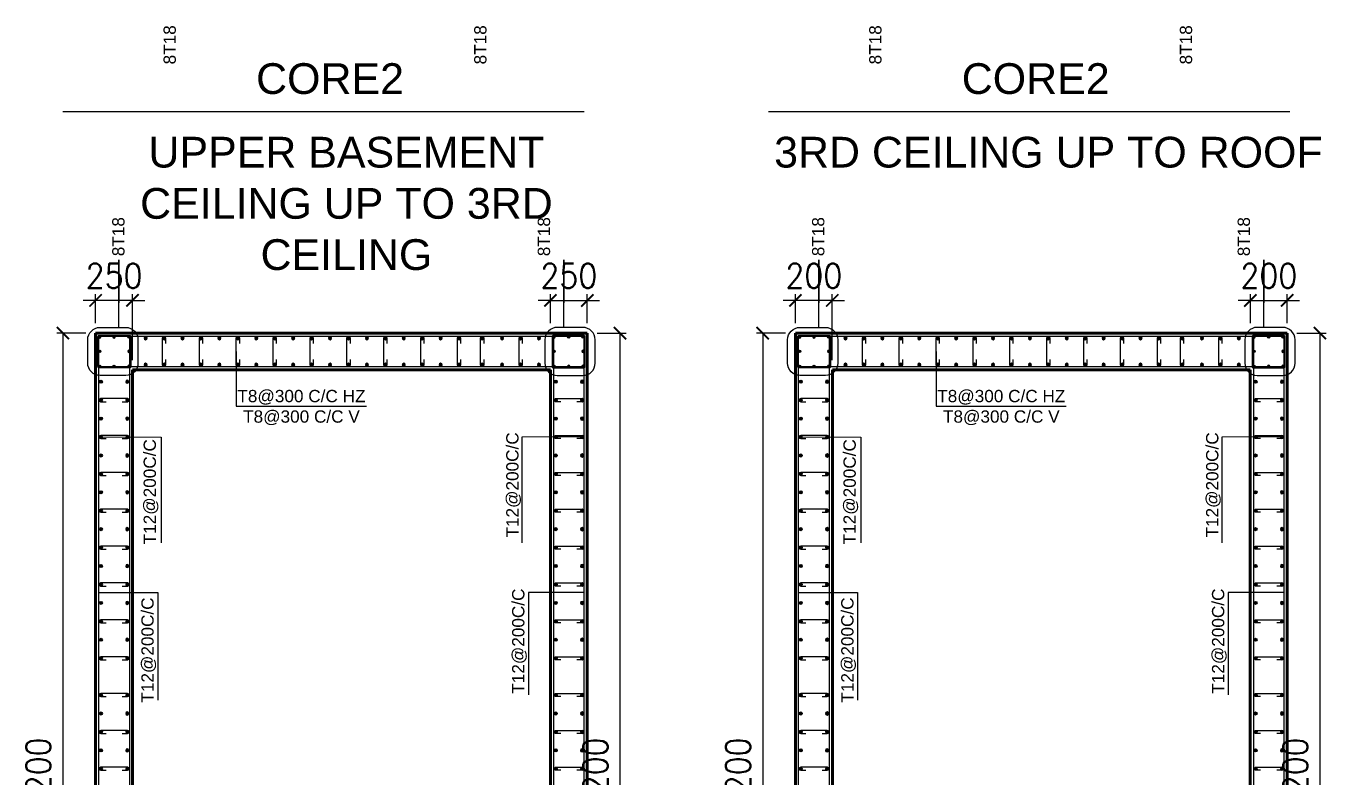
# Model space of a CAD drawing. Header units: millimetres. Extents: x -967280 to 3852, y 2833 to 1955156.
# Drawn here: x -398636 to -391268, y 457550 to 461811 of the extents above; entities that cross this region are included whole.
import ezdxf

# ---------------------------------------------------------------- set-up
doc = ezdxf.new("R2010")
doc.units = ezdxf.units.MM
doc.header["$LTSCALE"] = 1000
doc.header["$PDMODE"] = 35
doc.header["$PDSIZE"] = 25
for name, color, linetype in [('A-WALL-LOW', 4, 'Continuous'), ('BARS', 1, 'Continuous'), ('S -Beams', 2, 'Continuous'), ('ST-STEEL', 4, 'Continuous'), ('ST-TEXT', 3, 'Continuous')]:
    doc.layers.add(name, color=color, linetype=linetype)
doc.layers.add('ST-001-COL-SEC', color=6, linetype='Continuous', lineweight=60)
doc.styles.add('DIM 1', font='arial.ttf', dxfattribs={"width": 0.8})
doc.styles.add('STRECTURAL', font='arial.ttf')
doc.styles.add('TUNELNO', font='romans.shx', dxfattribs={"width": 0.9})
doc.styles.add('TXT DIM 25', font='arial.ttf')
doc.dimstyles.new('50', dxfattribs={"dimscale": 0.666667, "dimtxt": 0.5, "dimasz": 0.12, "dimexe": 0.1, "dimexo": 0.08, "dimgap": 0.15, "dimtad": 1, "dimlfac": 0.4, "dimzin": 4, "dimdsep": 46, "dimtxsty": 'DIM 1', "dimblk": 'ARCHTICK', "dimcen": 0.09, "dimdle": 0.1, "dimclrd": 1, "dimclre": 252, "dimclrt": 2, "dimadec": 0, "dimazin": 0, "dimtfac": 1, "dimtix": 1, "dimtmove": 0, "dimatfit": 3, "dimfxl": 33, "dimtolj": 1, "dimtzin": 0, "dimarcsym": 0})
doc.dimstyles.new('Copy(2) of DSEC', dxfattribs={"dimtxt": 200, "dimasz": 100, "dimexe": 50, "dimexo": 80, "dimgap": 100, "dimtad": 1, "dimdec": 0, "dimrnd": 5, "dimzin": 0, "dimdsep": 46, "dimtxsty": 'TUNELNO', "dimblk": 'ARCHTICK', "dimcen": 0.09, "dimclrd": 1, "dimclre": 1, "dimclrt": 3, "dimadec": 0, "dimazin": 0, "dimtfac": 0.78125, "dimtdec": 0, "dimtix": 1, "dimtmove": 2, "dimatfit": 3, "dimldrblk": 'ARCHTICK', "dimfxl": 1, "dimtolj": 1, "dimtzin": 0, "dimarcsym": 0})
doc.dimstyles.new('ST- DIM1-25', dxfattribs={"dimscale": 0.025, "dimtxt": 1000, "dimasz": 1000, "dimexe": 1000, "dimexo": 1000, "dimgap": 0.5, "dimtad": 2, "dimdec": 0, "dimrnd": 5, "dimzin": 0, "dimdsep": 46, "dimtxsty": 'TXT DIM 25', "dimblk": 'ARCHTICK', "dimcen": 90, "dimdle": 1000, "dimclrd": 1, "dimclre": 1, "dimclrt": 3, "dimadec": 1, "dimazin": 0, "dimtfac": 1, "dimtdec": 0, "dimtofl": 0, "dimtmove": 0, "dimatfit": 3, "dimfxl": 1, "dimtolj": 1, "dimtzin": 0, "dimarcsym": 0})

# ---------------------------------------------------------------- blocks, each defined once
blk = doc.blocks.new('D25')
at = {"layer": 'BARS'}
h = blk.add_hatch(color=256, dxfattribs=at)
h.dxf.hatch_style = 1
edge = h.paths.add_edge_path()
edge.add_arc((0, 0), 12.5, 0, 360)
at = {"layer": 'BARS', "color": 1}
blk.add_circle((0, 0), 12.5, dxfattribs=at)
at = {"layer": 'Defpoints'}
for p, q in [((12.5, 0), (-12.5, 0)), ((0, -12.5), (0, 12.5))]:
    blk.add_line(p, q, dxfattribs=at)
at = {"layer": 'ST-STEEL'}
blk.add_circle((0, 0), 12.5, dxfattribs=at)
blk = doc.blocks.new('_ArchTick')
at = {"color": 0, "linetype": 'ByBlock', "const_width": 0.15}
blk.add_lwpolyline([(-0.5, -0.5), (0.5, 0.5)], dxfattribs=at)
blk = doc.blocks.new('*D75')
at = {"color": 1, "lineweight": -2, "transparency": 16777216}
for p, q in [((547926, 1619276), (547926, 1619512)), ((548226, 1618976), (548226, 1619512)), ((547926, 1619462), (547826, 1619462)), ((548226, 1619462), (547926, 1619462)), ((548226, 1619462), (548326, 1619462))]:
    blk.add_line(p, q, dxfattribs=at)
at = {"layer": 'Defpoints', "color": 0, "transparency": 16777216}
for p in [(547926, 1619462), (547926, 1619196), (548226, 1618896)]:
    blk.add_point(p, dxfattribs=at)
at = {"color": 1, "lineweight": -2, "transparency": 16777216, "xscale": 100, "yscale": 100, "zscale": 100}
blk.add_blockref('_ArchTick', (547926, 1619462), dxfattribs=at)
at = {"color": 1, "lineweight": -2, "transparency": 16777216, "xscale": 100, "yscale": 100, "zscale": 100, "rotation": 180}
blk.add_blockref('_ArchTick', (548226, 1619462), dxfattribs=at)
at = {"color": 3, "transparency": 16777216, "insert": (548076, 1619662), "char_height": 200, "attachment_point": 5, "style": 'TUNELNO'}
blk.add_mtext('\\A1;250', dxfattribs=at)
blk = doc.blocks.new('*D76')
at = {"color": 1, "lineweight": -2, "transparency": 16777216}
for p, q in [((547846, 1619196), (547610, 1619196)), ((547660, 1619196), (547660, 1611996)), ((547846, 1611996), (547610, 1611996))]:
    blk.add_line(p, q, dxfattribs=at)
at = {"layer": 'Defpoints', "color": 0, "transparency": 16777216}
for p in [(547926, 1619196), (547660, 1611996), (547926, 1611996)]:
    blk.add_point(p, dxfattribs=at)
at = {"color": 1, "lineweight": -2, "transparency": 16777216, "xscale": 100, "yscale": 100, "zscale": 100}
for p, rotation in [((547660, 1619196), 90), ((547660, 1611996), 270)]:
    blk.add_blockref('_ArchTick', p, dxfattribs=dict(at, rotation=rotation))
at = {"color": 3, "transparency": 16777216, "insert": (547460, 1615596), "char_height": 200, "attachment_point": 5, "rotation": 90, "style": 'TUNELNO'}
blk.add_mtext('\\A1;7200', dxfattribs=at)
blk = doc.blocks.new('*D77')
at = {"layer": 'Defpoints', "color": 0, "transparency": 16777216}
for p in [(551926, 1619462), (551626, 1619196), (551926, 1619196)]:
    blk.add_point(p, dxfattribs=at)
at = {"layer": 'S -Beams', "color": 1, "lineweight": -2, "transparency": 16777216}
for p, q in [((551626, 1619276), (551626, 1619512)), ((551926, 1619276), (551926, 1619512)), ((551626, 1619462), (551526, 1619462)), ((551626, 1619462), (551926, 1619462)), ((551926, 1619462), (552026, 1619462))]:
    blk.add_line(p, q, dxfattribs=at)
at = {"layer": 'S -Beams', "color": 1, "lineweight": -2, "transparency": 16777216, "xscale": 100, "yscale": 100, "zscale": 100}
blk.add_blockref('_ArchTick', (551626, 1619462), dxfattribs=at)
at = {"layer": 'S -Beams', "color": 1, "lineweight": -2, "transparency": 16777216, "xscale": 100, "yscale": 100, "zscale": 100, "rotation": 180}
blk.add_blockref('_ArchTick', (551926, 1619462), dxfattribs=at)
at = {"layer": 'S -Beams', "color": 3, "transparency": 16777216, "insert": (551776, 1619662), "char_height": 200, "attachment_point": 5, "style": 'TUNELNO'}
blk.add_mtext('\\A1;250', dxfattribs=at)
blk = doc.blocks.new('*D78')
at = {"color": 1, "lineweight": -2, "transparency": 16777216}
for p, q in [((552006, 1619196), (552242, 1619196)), ((552192, 1619196), (552192, 1611996)), ((552006, 1611996), (552242, 1611996))]:
    blk.add_line(p, q, dxfattribs=at)
at = {"layer": 'Defpoints', "color": 0, "transparency": 16777216}
for p in [(551926, 1619196), (551926, 1611996), (552192, 1611996)]:
    blk.add_point(p, dxfattribs=at)
at = {"color": 1, "lineweight": -2, "transparency": 16777216, "xscale": 100, "yscale": 100, "zscale": 100}
for p, rotation in [((552192, 1619196), 90), ((552192, 1611996), 270)]:
    blk.add_blockref('_ArchTick', p, dxfattribs=dict(at, rotation=rotation))
at = {"color": 3, "transparency": 16777216, "insert": (551992, 1615596), "char_height": 200, "attachment_point": 5, "rotation": 90, "style": 'TUNELNO'}
blk.add_mtext('\\A1;7200', dxfattribs=at)
blk = doc.blocks.new('*D81')
at = {"color": 1, "lineweight": -2, "transparency": 16777216}
for p, q in [((553619, 1619276), (553619, 1619512)), ((553919, 1618976), (553919, 1619512)), ((553619, 1619462), (553519, 1619462)), ((553919, 1619462), (553619, 1619462)), ((553919, 1619462), (554019, 1619462))]:
    blk.add_line(p, q, dxfattribs=at)
at = {"layer": 'Defpoints', "color": 0, "transparency": 16777216}
for p in [(553619, 1619462), (553619, 1619196), (553919, 1618896)]:
    blk.add_point(p, dxfattribs=at)
at = {"color": 1, "lineweight": -2, "transparency": 16777216, "xscale": 100, "yscale": 100, "zscale": 100}
blk.add_blockref('_ArchTick', (553619, 1619462), dxfattribs=at)
at = {"color": 1, "lineweight": -2, "transparency": 16777216, "xscale": 100, "yscale": 100, "zscale": 100, "rotation": 180}
blk.add_blockref('_ArchTick', (553919, 1619462), dxfattribs=at)
at = {"color": 3, "transparency": 16777216, "insert": (553769, 1619662), "char_height": 200, "attachment_point": 5, "style": 'TUNELNO'}
blk.add_mtext('\\A1;200', dxfattribs=at)
blk = doc.blocks.new('*D82')
at = {"color": 1, "lineweight": -2, "transparency": 16777216}
for p, q in [((553539, 1619196), (553303, 1619196)), ((553353, 1619196), (553353, 1611996)), ((553539, 1611996), (553303, 1611996))]:
    blk.add_line(p, q, dxfattribs=at)
at = {"layer": 'Defpoints', "color": 0, "transparency": 16777216}
for p in [(553619, 1619196), (553353, 1611996), (553619, 1611996)]:
    blk.add_point(p, dxfattribs=at)
at = {"color": 1, "lineweight": -2, "transparency": 16777216, "xscale": 100, "yscale": 100, "zscale": 100}
for p, rotation in [((553353, 1619196), 90), ((553353, 1611996), 270)]:
    blk.add_blockref('_ArchTick', p, dxfattribs=dict(at, rotation=rotation))
at = {"color": 3, "transparency": 16777216, "insert": (553153, 1615596), "char_height": 200, "attachment_point": 5, "rotation": 90, "style": 'TUNELNO'}
blk.add_mtext('\\A1;7200', dxfattribs=at)
blk = doc.blocks.new('*D83')
at = {"layer": 'Defpoints', "color": 0, "transparency": 16777216}
for p in [(557620, 1619462), (557320, 1619196), (557620, 1619196)]:
    blk.add_point(p, dxfattribs=at)
at = {"layer": 'S -Beams', "color": 1, "lineweight": -2, "transparency": 16777216}
for p, q in [((557320, 1619276), (557320, 1619512)), ((557620, 1619276), (557620, 1619512)), ((557320, 1619462), (557220, 1619462)), ((557320, 1619462), (557620, 1619462)), ((557620, 1619462), (557720, 1619462))]:
    blk.add_line(p, q, dxfattribs=at)
at = {"layer": 'S -Beams', "color": 1, "lineweight": -2, "transparency": 16777216, "xscale": 100, "yscale": 100, "zscale": 100}
blk.add_blockref('_ArchTick', (557320, 1619462), dxfattribs=at)
at = {"layer": 'S -Beams', "color": 1, "lineweight": -2, "transparency": 16777216, "xscale": 100, "yscale": 100, "zscale": 100, "rotation": 180}
blk.add_blockref('_ArchTick', (557620, 1619462), dxfattribs=at)
at = {"layer": 'S -Beams', "color": 3, "transparency": 16777216, "insert": (557470, 1619662), "char_height": 200, "attachment_point": 5, "style": 'TUNELNO'}
blk.add_mtext('\\A1;200', dxfattribs=at)
blk = doc.blocks.new('*D84')
at = {"color": 1, "lineweight": -2, "transparency": 16777216}
for p, q in [((557699, 1619196), (557936, 1619196)), ((557886, 1619196), (557886, 1611996)), ((557700, 1611996), (557936, 1611996))]:
    blk.add_line(p, q, dxfattribs=at)
at = {"layer": 'Defpoints', "color": 0, "transparency": 16777216}
for p in [(557619, 1619196), (557620, 1611996), (557886, 1611996)]:
    blk.add_point(p, dxfattribs=at)
at = {"color": 1, "lineweight": -2, "transparency": 16777216, "xscale": 100, "yscale": 100, "zscale": 100}
for p, rotation in [((557886, 1619196), 90), ((557886, 1611996), 270)]:
    blk.add_blockref('_ArchTick', p, dxfattribs=dict(at, rotation=rotation))
at = {"color": 3, "transparency": 16777216, "insert": (557686, 1615596), "char_height": 200, "attachment_point": 5, "rotation": 90, "style": 'TUNELNO'}
blk.add_mtext('\\A1;7200', dxfattribs=at)
blk = doc.blocks.new('ST_WAll')
at = {"layer": 'A-WALL-LOW', "color": 1}
for points in [[(548170.9, 1618850.7), (547962.1, 1618850.7, -0.4142136), (547862.1, 1618950.7), (547862.1, 1619142.2, -0.4142136), (547962.1, 1619242.2), (548170.9, 1619242.2, -0.4142136), (548270.9, 1619142.2), (548270.9, 1618950.7, -0.4142136)], [(551681.1, 1618850.7), (551889.9, 1618850.7, 0.4142136), (551989.9, 1618950.7), (551989.9, 1619142.2, 0.4142136), (551889.9, 1619242.2), (551681.1, 1619242.2, 0.4142136), (551581.1, 1619142.2), (551581.1, 1618950.7, 0.4142136)], [(553864.4, 1618850.7), (553655.6, 1618850.7, -0.4142136), (553555.6, 1618950.7), (553555.6, 1619142.2, -0.4142136), (553655.6, 1619242.2), (553864.4, 1619242.2, -0.4142136), (553964.4, 1619142.2), (553964.4, 1618950.7, -0.4142136)], [(557374.6, 1618850.7), (557583.4, 1618850.7, 0.4142136), (557683.4, 1618950.7), (557683.4, 1619142.2, 0.4142136), (557583.4, 1619242.2), (557374.6, 1619242.2, 0.4142136), (557274.6, 1619142.2), (557274.6, 1618950.7, 0.4142136)]]:
    blk.add_lwpolyline(points, format="xyb", close=True, dxfattribs=at)
at = {"layer": 'S -Beams', "color": 3}
for p, q in [((547660, 1621000), (551900, 1621000)), ((553400.6, 1621000), (557640.6, 1621000))]:
    blk.add_line(p, q, dxfattribs=at)
at = {"layer": 'ST-001-COL-SEC'}
for p, q in [((551926, 1619195.9), (547926, 1619195.9)), ((547926, 1619195.9), (547926, 1611995.9)), ((551926, 1611995.9), (551926, 1619195.9)), ((557619.5, 1619195.9), (553619.5, 1619195.9)), ((553619.5, 1619195.9), (553619.5, 1611995.9)), ((557619.5, 1611995.9), (557619.5, 1619195.9)), ((548226, 1612295.9), (548226, 1618895.9)), ((548226, 1618895.9), (551626.3, 1618895.9)), ((551626.3, 1618895.9), (551626.1, 1612295.9)), ((553919.5, 1612295.9), (553919.5, 1618895.9)), ((553919.5, 1618895.9), (557319.8, 1618895.9)), ((557319.8, 1618895.9), (557319.6, 1612295.9))]:
    blk.add_line(p, q, dxfattribs=at)
at = {"layer": 'ST-STEEL'}
for points in [[(547954.3, 1619177.1), (548202.3, 1619177.1, -0.4142136), (548211.8, 1619167.7), (548211.8, 1618922.9, -0.4142136), (548202.3, 1618913.5), (547954.3, 1618913.5, -0.4142136), (547944.8, 1618922.9), (547944.8, 1619167.7, -0.4142136)], [(547963.1, 1619170.9), (548188.9, 1619170.9, -0.4142136), (548201, 1619158.8), (548201, 1612036.6, -0.4142136), (548182.1, 1612017.7), (547963.1, 1612017.7, -0.4142136), (547951, 1612029.8), (547951, 1619158.8, -0.4142136)], [(551888.9, 1618920.9), (547963.1, 1618920.9, -0.4142136), (547951, 1618933), (547951, 1619158.8, -0.4142136), (547963.1, 1619170.9), (551888.9, 1619170.9, -0.4142136), (551901, 1619158.8), (551901, 1618933, -0.4142136)], [(551897.8, 1619177.1), (551649.7, 1619177.1, 0.4142136), (551640.3, 1619167.7), (551640.3, 1618922.9, 0.4142136), (551649.7, 1618913.5), (551897.8, 1618913.5, 0.4142136), (551907.2, 1618922.9), (551907.2, 1619167.7, 0.4142136)], [(551889.2, 1619170.9), (551663.4, 1619170.9, 0.4142136), (551651.3, 1619158.8), (551651.1, 1612029.8, 0.4142136), (551663.2, 1612017.7), (551889, 1612017.7, 0.4142136), (551901.1, 1612029.8), (551901.3, 1619158.8, 0.4142136)], [(553647.7, 1619177.1), (553895.8, 1619177.1, -0.4142136), (553905.2, 1619167.7), (553905.2, 1618922.9, -0.4142136), (553895.8, 1618913.5), (553647.7, 1618913.5, -0.4142136), (553638.3, 1618922.9), (553638.3, 1619167.7, -0.4142136)], [(553656.6, 1619170.9), (553882.4, 1619170.9, -0.4142136), (553894.5, 1619158.8), (553894.5, 1612036.6, -0.4142136), (553875.6, 1612017.7), (553656.6, 1612017.7, -0.4142136), (553644.5, 1612029.8), (553644.5, 1619158.8, -0.4142136)], [(557582.4, 1618920.9), (553656.6, 1618920.9, -0.4142136), (553644.5, 1618933), (553644.5, 1619158.8, -0.4142136), (553656.6, 1619170.9), (557582.4, 1619170.9, -0.4142136), (557594.5, 1619158.8), (557594.5, 1618933, -0.4142136)], [(557591.2, 1619177.1), (557343.2, 1619177.1, 0.4142136), (557333.7, 1619167.7), (557333.7, 1618922.9, 0.4142136), (557343.2, 1618913.5), (557591.2, 1618913.5, 0.4142136), (557600.7, 1618922.9), (557600.7, 1619167.7, 0.4142136)], [(557582.7, 1619170.9), (557356.9, 1619170.9, 0.4142136), (557344.8, 1619158.8), (557344.5, 1612029.8, 0.4142136), (557356.6, 1612017.7), (557582.4, 1612017.7, 0.4142136), (557594.5, 1612029.8), (557594.8, 1619158.8, 0.4142136)]]:
    blk.add_lwpolyline(points, format="xyb", close=True, dxfattribs=at)
for points in [[(548495.6, 1618980.3), (548495.6, 1618938.2, -1), (548470.6, 1618938.2), (548470.6, 1619153.5, -1), (548495.6, 1619153.5), (548495.6, 1619111.3)], [(548795.6, 1618980.3), (548795.6, 1618938.2, -1), (548770.6, 1618938.2), (548770.6, 1619153.5, -1), (548795.6, 1619153.5), (548795.6, 1619111.3)], [(549095.6, 1618980.3), (549095.6, 1618938.2, -1), (549070.6, 1618938.2), (549070.6, 1619153.5, -1), (549095.6, 1619153.5), (549095.6, 1619111.3)], [(549395.6, 1618980.3), (549395.6, 1618938.2, -1), (549370.6, 1618938.2), (549370.6, 1619153.5, -1), (549395.6, 1619153.5), (549395.6, 1619111.3)], [(549695.6, 1618980.3), (549695.6, 1618938.2, -1), (549670.6, 1618938.2), (549670.6, 1619153.5, -1), (549695.6, 1619153.5), (549695.6, 1619111.3)], [(549995.6, 1618980.3), (549995.6, 1618938.2, -1), (549970.6, 1618938.2), (549970.6, 1619153.5, -1), (549995.6, 1619153.5), (549995.6, 1619111.3)], [(550295.6, 1618980.3), (550295.6, 1618938.2, -1), (550270.6, 1618938.2), (550270.6, 1619153.5, -1), (550295.6, 1619153.5), (550295.6, 1619111.3)], [(550595.6, 1618980.3), (550595.6, 1618938.2, -1), (550570.6, 1618938.2), (550570.6, 1619153.5, -1), (550595.6, 1619153.5), (550595.6, 1619111.3)], [(550895.6, 1618980.3), (550895.6, 1618938.2, -1), (550870.6, 1618938.2), (550870.6, 1619153.5, -1), (550895.6, 1619153.5), (550895.6, 1619111.3)], [(551083.1, 1618980.3), (551083.1, 1618938.2, -1), (551058.1, 1618938.2), (551058.1, 1619153.5, -1), (551083.1, 1619153.5), (551083.1, 1619111.3)], [(551395.6, 1618980.3), (551395.6, 1618938.2, -1), (551370.6, 1618938.2), (551370.6, 1619153.5, -1), (551395.6, 1619153.5), (551395.6, 1619111.3)], [(554189.1, 1618980.3), (554189.1, 1618938.2, -1), (554164.1, 1618938.2), (554164.1, 1619153.5, -1), (554189.1, 1619153.5), (554189.1, 1619111.3)], [(554489.1, 1618980.3), (554489.1, 1618938.2, -1), (554464.1, 1618938.2), (554464.1, 1619153.5, -1), (554489.1, 1619153.5), (554489.1, 1619111.3)], [(554789.1, 1618980.3), (554789.1, 1618938.2, -1), (554764.1, 1618938.2), (554764.1, 1619153.5, -1), (554789.1, 1619153.5), (554789.1, 1619111.3)], [(555089.1, 1618980.3), (555089.1, 1618938.2, -1), (555064.1, 1618938.2), (555064.1, 1619153.5, -1), (555089.1, 1619153.5), (555089.1, 1619111.3)], [(555389.1, 1618980.3), (555389.1, 1618938.2, -1), (555364.1, 1618938.2), (555364.1, 1619153.5, -1), (555389.1, 1619153.5), (555389.1, 1619111.3)], [(555689.1, 1618980.3), (555689.1, 1618938.2, -1), (555664.1, 1618938.2), (555664.1, 1619153.5, -1), (555689.1, 1619153.5), (555689.1, 1619111.3)], [(555989.1, 1618980.3), (555989.1, 1618938.2, -1), (555964.1, 1618938.2), (555964.1, 1619153.5, -1), (555989.1, 1619153.5), (555989.1, 1619111.3)], [(556289.1, 1618980.3), (556289.1, 1618938.2, -1), (556264.1, 1618938.2), (556264.1, 1619153.5, -1), (556289.1, 1619153.5), (556289.1, 1619111.3)], [(556589.1, 1618980.3), (556589.1, 1618938.2, -1), (556564.1, 1618938.2), (556564.1, 1619153.5, -1), (556589.1, 1619153.5), (556589.1, 1619111.3)], [(556776.6, 1618980.3), (556776.6, 1618938.2, -1), (556751.6, 1618938.2), (556751.6, 1619153.5, -1), (556776.6, 1619153.5), (556776.6, 1619111.3)], [(557089.1, 1618980.3), (557089.1, 1618938.2, -1), (557064.1, 1618938.2), (557064.1, 1619153.5, -1), (557089.1, 1619153.5), (557089.1, 1619111.3)], [(548142.1, 1618637.5), (548184.2, 1618637.5, 1), (548184.2, 1618662.5), (547968.9, 1618662.5, 1), (547968.9, 1618637.5), (548011.1, 1618637.5)], [(548142.1, 1618637.5), (548184.2, 1618637.5, 1), (548184.2, 1618662.5), (547968.9, 1618662.5, 1), (547968.9, 1618637.5), (548011.1, 1618637.5)], [(551709.9, 1618637.5), (551667.8, 1618637.5, -1), (551667.8, 1618662.5), (551883.1, 1618662.5, -1), (551883.1, 1618637.5), (551840.9, 1618637.5)], [(551709.9, 1618637.5), (551667.8, 1618637.5, -1), (551667.8, 1618662.5), (551883.1, 1618662.5, -1), (551883.1, 1618637.5), (551840.9, 1618637.5)], [(553835.6, 1618637.5), (553877.7, 1618637.5, 1), (553877.7, 1618662.5), (553662.4, 1618662.5, 1), (553662.4, 1618637.5), (553704.6, 1618637.5)], [(553835.6, 1618637.5), (553877.7, 1618637.5, 1), (553877.7, 1618662.5), (553662.4, 1618662.5, 1), (553662.4, 1618637.5), (553704.6, 1618637.5)], [(557403.4, 1618637.5), (557361.3, 1618637.5, -1), (557361.3, 1618662.5), (557576.6, 1618662.5, -1), (557576.6, 1618637.5), (557534.4, 1618637.5)], [(557403.4, 1618637.5), (557361.3, 1618637.5, -1), (557361.3, 1618662.5), (557576.6, 1618662.5, -1), (557576.6, 1618637.5), (557534.4, 1618637.5)], [(548142.1, 1618337.5), (548184.2, 1618337.5, 1), (548184.2, 1618362.5), (547968.9, 1618362.5, 1), (547968.9, 1618337.5), (548011.1, 1618337.5)], [(551709.9, 1618337.5), (551667.8, 1618337.5, -1), (551667.8, 1618362.5), (551883.1, 1618362.5, -1), (551883.1, 1618337.5), (551840.9, 1618337.5)], [(551709.9, 1618337.5), (551667.8, 1618337.5, -1), (551667.8, 1618362.5), (551883.1, 1618362.5, -1), (551883.1, 1618337.5), (551840.9, 1618337.5)], [(553835.6, 1618337.5), (553877.7, 1618337.5, 1), (553877.7, 1618362.5), (553662.4, 1618362.5, 1), (553662.4, 1618337.5), (553704.6, 1618337.5)], [(557403.4, 1618337.5), (557361.3, 1618337.5, -1), (557361.3, 1618362.5), (557576.6, 1618362.5, -1), (557576.6, 1618337.5), (557534.4, 1618337.5)], [(557403.4, 1618337.5), (557361.3, 1618337.5, -1), (557361.3, 1618362.5), (557576.6, 1618362.5, -1), (557576.6, 1618337.5), (557534.4, 1618337.5)], [(548142.1, 1618037.5), (548184.2, 1618037.5, 1), (548184.2, 1618062.5), (547968.9, 1618062.5, 1), (547968.9, 1618037.5), (548011.1, 1618037.5)], [(548142.1, 1618037.5), (548184.2, 1618037.5, 1), (548184.2, 1618062.5), (547968.9, 1618062.5, 1), (547968.9, 1618037.5), (548011.1, 1618037.5)], [(551709.9, 1618037.5), (551667.8, 1618037.5, -1), (551667.8, 1618062.5), (551883.1, 1618062.5, -1), (551883.1, 1618037.5), (551840.9, 1618037.5)], [(551709.9, 1618037.5), (551667.8, 1618037.5, -1), (551667.8, 1618062.5), (551883.1, 1618062.5, -1), (551883.1, 1618037.5), (551840.9, 1618037.5)], [(553835.6, 1618037.5), (553877.7, 1618037.5, 1), (553877.7, 1618062.5), (553662.4, 1618062.5, 1), (553662.4, 1618037.5), (553704.6, 1618037.5)], [(553835.6, 1618037.5), (553877.7, 1618037.5, 1), (553877.7, 1618062.5), (553662.4, 1618062.5, 1), (553662.4, 1618037.5), (553704.6, 1618037.5)], [(557403.4, 1618037.5), (557361.3, 1618037.5, -1), (557361.3, 1618062.5), (557576.6, 1618062.5, -1), (557576.6, 1618037.5), (557534.4, 1618037.5)], [(557403.4, 1618037.5), (557361.3, 1618037.5, -1), (557361.3, 1618062.5), (557576.6, 1618062.5, -1), (557576.6, 1618037.5), (557534.4, 1618037.5)], [(548142.1, 1617737.5), (548184.2, 1617737.5, 1), (548184.2, 1617762.5), (547968.9, 1617762.5, 1), (547968.9, 1617737.5), (548011.1, 1617737.5)], [(548142.1, 1617737.5), (548184.2, 1617737.5, 1), (548184.2, 1617762.5), (547968.9, 1617762.5, 1), (547968.9, 1617737.5), (548011.1, 1617737.5)], [(551709.9, 1617737.5), (551667.8, 1617737.5, -1), (551667.8, 1617762.5), (551883.1, 1617762.5, -1), (551883.1, 1617737.5), (551840.9, 1617737.5)], [(551709.9, 1617737.5), (551667.8, 1617737.5, -1), (551667.8, 1617762.5), (551883.1, 1617762.5, -1), (551883.1, 1617737.5), (551840.9, 1617737.5)], [(553835.6, 1617737.5), (553877.7, 1617737.5, 1), (553877.7, 1617762.5), (553662.4, 1617762.5, 1), (553662.4, 1617737.5), (553704.6, 1617737.5)], [(553835.6, 1617737.5), (553877.7, 1617737.5, 1), (553877.7, 1617762.5), (553662.4, 1617762.5, 1), (553662.4, 1617737.5), (553704.6, 1617737.5)], [(557403.4, 1617737.5), (557361.3, 1617737.5, -1), (557361.3, 1617762.5), (557576.6, 1617762.5, -1), (557576.6, 1617737.5), (557534.4, 1617737.5)], [(557403.4, 1617737.5), (557361.3, 1617737.5, -1), (557361.3, 1617762.5), (557576.6, 1617762.5, -1), (557576.6, 1617737.5), (557534.4, 1617737.5)], [(548142.1, 1617437.5), (548184.2, 1617437.5, 1), (548184.2, 1617462.5), (547968.9, 1617462.5, 1), (547968.9, 1617437.5), (548011.1, 1617437.5)], [(548142.1, 1617437.5), (548184.2, 1617437.5, 1), (548184.2, 1617462.5), (547968.9, 1617462.5, 1), (547968.9, 1617437.5), (548011.1, 1617437.5)], [(551709.9, 1617437.5), (551667.8, 1617437.5, -1), (551667.8, 1617462.5), (551883.1, 1617462.5, -1), (551883.1, 1617437.5), (551840.9, 1617437.5)], [(551709.9, 1617437.5), (551667.8, 1617437.5, -1), (551667.8, 1617462.5), (551883.1, 1617462.5, -1), (551883.1, 1617437.5), (551840.9, 1617437.5)], [(553835.6, 1617437.5), (553877.7, 1617437.5, 1), (553877.7, 1617462.5), (553662.4, 1617462.5, 1), (553662.4, 1617437.5), (553704.6, 1617437.5)], [(553835.6, 1617437.5), (553877.7, 1617437.5, 1), (553877.7, 1617462.5), (553662.4, 1617462.5, 1), (553662.4, 1617437.5), (553704.6, 1617437.5)], [(557403.4, 1617437.5), (557361.3, 1617437.5, -1), (557361.3, 1617462.5), (557576.6, 1617462.5, -1), (557576.6, 1617437.5), (557534.4, 1617437.5)], [(557403.4, 1617437.5), (557361.3, 1617437.5, -1), (557361.3, 1617462.5), (557576.6, 1617462.5, -1), (557576.6, 1617437.5), (557534.4, 1617437.5)], [(548142.1, 1617137.5), (548184.2, 1617137.5, 1), (548184.2, 1617162.5), (547968.9, 1617162.5, 1), (547968.9, 1617137.5), (548011.1, 1617137.5)], [(548142.1, 1617137.5), (548184.2, 1617137.5, 1), (548184.2, 1617162.5), (547968.9, 1617162.5, 1), (547968.9, 1617137.5), (548011.1, 1617137.5)], [(551709.9, 1617137.5), (551667.8, 1617137.5, -1), (551667.8, 1617162.5), (551883.1, 1617162.5, -1), (551883.1, 1617137.5), (551840.9, 1617137.5)], [(551709.9, 1617137.5), (551667.8, 1617137.5, -1), (551667.8, 1617162.5), (551883.1, 1617162.5, -1), (551883.1, 1617137.5), (551840.9, 1617137.5)], [(553835.6, 1617137.5), (553877.7, 1617137.5, 1), (553877.7, 1617162.5), (553662.4, 1617162.5, 1), (553662.4, 1617137.5), (553704.6, 1617137.5)], [(553835.6, 1617137.5), (553877.7, 1617137.5, 1), (553877.7, 1617162.5), (553662.4, 1617162.5, 1), (553662.4, 1617137.5), (553704.6, 1617137.5)], [(557403.4, 1617137.5), (557361.3, 1617137.5, -1), (557361.3, 1617162.5), (557576.6, 1617162.5, -1), (557576.6, 1617137.5), (557534.4, 1617137.5)], [(557403.4, 1617137.5), (557361.3, 1617137.5, -1), (557361.3, 1617162.5), (557576.6, 1617162.5, -1), (557576.6, 1617137.5), (557534.4, 1617137.5)], [(548142.1, 1616837.5), (548184.2, 1616837.5, 1), (548184.2, 1616862.5), (547968.9, 1616862.5, 1), (547968.9, 1616837.5), (548011.1, 1616837.5)], [(548142.1, 1616837.5), (548184.2, 1616837.5, 1), (548184.2, 1616862.5), (547968.9, 1616862.5, 1), (547968.9, 1616837.5), (548011.1, 1616837.5)], [(551709.9, 1616837.5), (551667.8, 1616837.5, -1), (551667.8, 1616862.5), (551883.1, 1616862.5, -1), (551883.1, 1616837.5), (551840.9, 1616837.5)], [(551709.9, 1616837.5), (551667.8, 1616837.5, -1), (551667.8, 1616862.5), (551883.1, 1616862.5, -1), (551883.1, 1616837.5), (551840.9, 1616837.5)], [(553835.6, 1616837.5), (553877.7, 1616837.5, 1), (553877.7, 1616862.5), (553662.4, 1616862.5, 1), (553662.4, 1616837.5), (553704.6, 1616837.5)], [(553835.6, 1616837.5), (553877.7, 1616837.5, 1), (553877.7, 1616862.5), (553662.4, 1616862.5, 1), (553662.4, 1616837.5), (553704.6, 1616837.5)], [(557403.4, 1616837.5), (557361.3, 1616837.5, -1), (557361.3, 1616862.5), (557576.6, 1616862.5, -1), (557576.6, 1616837.5), (557534.4, 1616837.5)], [(557403.4, 1616837.5), (557361.3, 1616837.5, -1), (557361.3, 1616862.5), (557576.6, 1616862.5, -1), (557576.6, 1616837.5), (557534.4, 1616837.5)], [(548142.1, 1616537.5), (548184.2, 1616537.5, 1), (548184.2, 1616562.5), (547968.9, 1616562.5, 1), (547968.9, 1616537.5), (548011.1, 1616537.5)], [(548142.1, 1616537.5), (548184.2, 1616537.5, 1), (548184.2, 1616562.5), (547968.9, 1616562.5, 1), (547968.9, 1616537.5), (548011.1, 1616537.5)], [(551709.9, 1616537.5), (551667.8, 1616537.5, -1), (551667.8, 1616562.5), (551883.1, 1616562.5, -1), (551883.1, 1616537.5), (551840.9, 1616537.5)], [(551709.9, 1616537.5), (551667.8, 1616537.5, -1), (551667.8, 1616562.5), (551883.1, 1616562.5, -1), (551883.1, 1616537.5), (551840.9, 1616537.5)], [(553835.6, 1616537.5), (553877.7, 1616537.5, 1), (553877.7, 1616562.5), (553662.4, 1616562.5, 1), (553662.4, 1616537.5), (553704.6, 1616537.5)], [(553835.6, 1616537.5), (553877.7, 1616537.5, 1), (553877.7, 1616562.5), (553662.4, 1616562.5, 1), (553662.4, 1616537.5), (553704.6, 1616537.5)], [(557403.4, 1616537.5), (557361.3, 1616537.5, -1), (557361.3, 1616562.5), (557576.6, 1616562.5, -1), (557576.6, 1616537.5), (557534.4, 1616537.5)], [(557403.4, 1616537.5), (557361.3, 1616537.5, -1), (557361.3, 1616562.5), (557576.6, 1616562.5, -1), (557576.6, 1616537.5), (557534.4, 1616537.5)], [(548142.1, 1616237.5), (548184.2, 1616237.5, 1), (548184.2, 1616262.5), (547968.9, 1616262.5, 1), (547968.9, 1616237.5), (548011.1, 1616237.5)], [(548142.1, 1616237.5), (548184.2, 1616237.5, 1), (548184.2, 1616262.5), (547968.9, 1616262.5, 1), (547968.9, 1616237.5), (548011.1, 1616237.5)], [(551709.9, 1616237.5), (551667.8, 1616237.5, -1), (551667.8, 1616262.5), (551883.1, 1616262.5, -1), (551883.1, 1616237.5), (551840.9, 1616237.5)], [(551709.9, 1616237.5), (551667.8, 1616237.5, -1), (551667.8, 1616262.5), (551883.1, 1616262.5, -1), (551883.1, 1616237.5), (551840.9, 1616237.5)], [(553835.6, 1616237.5), (553877.7, 1616237.5, 1), (553877.7, 1616262.5), (553662.4, 1616262.5, 1), (553662.4, 1616237.5), (553704.6, 1616237.5)], [(553835.6, 1616237.5), (553877.7, 1616237.5, 1), (553877.7, 1616262.5), (553662.4, 1616262.5, 1), (553662.4, 1616237.5), (553704.6, 1616237.5)], [(557403.4, 1616237.5), (557361.3, 1616237.5, -1), (557361.3, 1616262.5), (557576.6, 1616262.5, -1), (557576.6, 1616237.5), (557534.4, 1616237.5)], [(557403.4, 1616237.5), (557361.3, 1616237.5, -1), (557361.3, 1616262.5), (557576.6, 1616262.5, -1), (557576.6, 1616237.5), (557534.4, 1616237.5)], [(548142.1, 1615937.5), (548184.2, 1615937.5, 1), (548184.2, 1615962.5), (547968.9, 1615962.5, 1), (547968.9, 1615937.5), (548011.1, 1615937.5)], [(548142.1, 1615937.5), (548184.2, 1615937.5, 1), (548184.2, 1615962.5), (547968.9, 1615962.5, 1), (547968.9, 1615937.5), (548011.1, 1615937.5)], [(551709.9, 1615937.5), (551667.8, 1615937.5, -1), (551667.8, 1615962.5), (551883.1, 1615962.5, -1), (551883.1, 1615937.5), (551840.9, 1615937.5)], [(551709.9, 1615937.5), (551667.8, 1615937.5, -1), (551667.8, 1615962.5), (551883.1, 1615962.5, -1), (551883.1, 1615937.5), (551840.9, 1615937.5)], [(553835.6, 1615937.5), (553877.7, 1615937.5, 1), (553877.7, 1615962.5), (553662.4, 1615962.5, 1), (553662.4, 1615937.5), (553704.6, 1615937.5)], [(553835.6, 1615937.5), (553877.7, 1615937.5, 1), (553877.7, 1615962.5), (553662.4, 1615962.5, 1), (553662.4, 1615937.5), (553704.6, 1615937.5)], [(557403.4, 1615937.5), (557361.3, 1615937.5, -1), (557361.3, 1615962.5), (557576.6, 1615962.5, -1), (557576.6, 1615937.5), (557534.4, 1615937.5)], [(557403.4, 1615937.5), (557361.3, 1615937.5, -1), (557361.3, 1615962.5), (557576.6, 1615962.5, -1), (557576.6, 1615937.5), (557534.4, 1615937.5)], [(548142.1, 1615637.5), (548184.2, 1615637.5, 1), (548184.2, 1615662.5), (547968.9, 1615662.5, 1), (547968.9, 1615637.5), (548011.1, 1615637.5)], [(548142.1, 1615637.5), (548184.2, 1615637.5, 1), (548184.2, 1615662.5), (547968.9, 1615662.5, 1), (547968.9, 1615637.5), (548011.1, 1615637.5)], [(551709.9, 1615637.5), (551667.8, 1615637.5, -1), (551667.8, 1615662.5), (551883.1, 1615662.5, -1), (551883.1, 1615637.5), (551840.9, 1615637.5)], [(551709.9, 1615637.5), (551667.8, 1615637.5, -1), (551667.8, 1615662.5), (551883.1, 1615662.5, -1), (551883.1, 1615637.5), (551840.9, 1615637.5)], [(553835.6, 1615637.5), (553877.7, 1615637.5, 1), (553877.7, 1615662.5), (553662.4, 1615662.5, 1), (553662.4, 1615637.5), (553704.6, 1615637.5)], [(553835.6, 1615637.5), (553877.7, 1615637.5, 1), (553877.7, 1615662.5), (553662.4, 1615662.5, 1), (553662.4, 1615637.5), (553704.6, 1615637.5)], [(557403.4, 1615637.5), (557361.3, 1615637.5, -1), (557361.3, 1615662.5), (557576.6, 1615662.5, -1), (557576.6, 1615637.5), (557534.4, 1615637.5)], [(557403.4, 1615637.5), (557361.3, 1615637.5, -1), (557361.3, 1615662.5), (557576.6, 1615662.5, -1), (557576.6, 1615637.5), (557534.4, 1615637.5)]]:
    blk.add_lwpolyline(points, format="xyb", dxfattribs=at)
at = {"layer": 'ST-STEEL', "color": 0}
for p, xscale, yscale, zscale, rotation in [((547960.1, 1619164.5), -0.7530000000000011, 0.7530000000000011, 0.7530000000000001, 90), ((548076.3, 1619164.5), -0.7530000000000011, 0.7530000000000011, 0.7530000000000001, 90), ((548196.6, 1619164.5), 0.7530000000000001, 0.7530000000000001, 0.7530000000000001, 270), ((551655.4, 1619164.5), -0.7530000000000011, 0.7530000000000011, 0.7530000000000001, 90), ((551775.7, 1619164.5), 0.7530000000000001, 0.7530000000000001, 0.7530000000000001, 270), ((551891.9, 1619164.5), 0.7530000000000001, 0.7530000000000001, 0.7530000000000001, 270), ((553653.6, 1619164.5), -0.7530000000000011, 0.7530000000000011, 0.7530000000000001, 90), ((553769.8, 1619164.5), -0.7530000000000011, 0.7530000000000011, 0.7530000000000001, 90), ((553890.1, 1619164.5), 0.7530000000000001, 0.7530000000000001, 0.7530000000000001, 270), ((557348.9, 1619164.5), -0.7530000000000011, 0.7530000000000011, 0.7530000000000001, 90), ((557469.2, 1619164.5), 0.7530000000000001, 0.7530000000000001, 0.7530000000000001, 270), ((557585.4, 1619164.5), 0.7530000000000001, 0.7530000000000001, 0.7530000000000001, 270), ((547960.1, 1619046.3), 0.7530000000000011, 0.7530000000000011, 0.7530000000000011, 90), ((548196.5, 1619046.3), -0.7530000000000001, 0.7530000000000001, 0.7530000000000001, 270), ((551655.6, 1619046.3), 0.7530000000000011, 0.7530000000000011, 0.7530000000000011, 90), ((551891.9, 1619046.3), -0.7530000000000001, 0.7530000000000001, 0.7530000000000001, 270), ((553653.6, 1619046.3), 0.7530000000000011, 0.7530000000000011, 0.7530000000000011, 90), ((553889.9, 1619046.3), -0.7530000000000001, 0.7530000000000001, 0.7530000000000001, 270), ((557349, 1619046.3), 0.7530000000000011, 0.7530000000000011, 0.7530000000000011, 90), ((557585.4, 1619046.3), -0.7530000000000001, 0.7530000000000001, 0.7530000000000001, 270), ((547960.1, 1618926.1), 0.7530000000000011, 0.7530000000000011, 0.7530000000000011, 90), ((548076.3, 1618926.1), 0.7530000000000011, 0.7530000000000011, 0.7530000000000011, 90), ((548196.6, 1618926.1), -0.7530000000000001, 0.7530000000000001, 0.7530000000000001, 270), ((551655.4, 1618926.1), 0.7530000000000011, 0.7530000000000011, 0.7530000000000011, 90), ((551775.7, 1618926.1), -0.7530000000000001, 0.7530000000000001, 0.7530000000000001, 270), ((551891.9, 1618926.1), -0.7530000000000001, 0.7530000000000001, 0.7530000000000001, 270), ((553653.6, 1618926.1), 0.7530000000000011, 0.7530000000000011, 0.7530000000000011, 90), ((553769.8, 1618926.1), 0.7530000000000011, 0.7530000000000011, 0.7530000000000011, 90), ((553890.1, 1618926.1), -0.7530000000000001, 0.7530000000000001, 0.7530000000000001, 270), ((557348.9, 1618926.1), 0.7530000000000011, 0.7530000000000011, 0.7530000000000011, 90), ((557469.2, 1618926.1), -0.7530000000000001, 0.7530000000000001, 0.7530000000000001, 270), ((557585.4, 1618926.1), -0.7530000000000001, 0.7530000000000001, 0.7530000000000001, 270)]:
    blk.add_blockref('D25', p, dxfattribs=dict(at, xscale=xscale, yscale=yscale, zscale=zscale, rotation=rotation))
at = {"layer": 'ST-STEEL', "color": 0, "xscale": -1.000000000000001, "rotation": 90}
for p in [(548333.1, 1619154.2), (548483.1, 1619154.2), (548633.1, 1619154.2), (548783.1, 1619154.2), (548933.1, 1619154.2), (549083.1, 1619154.2), (549233.1, 1619154.2), (549383.1, 1619154.2), (549533.1, 1619154.2), (549683.1, 1619154.2), (549833.1, 1619154.2), (549983.1, 1619154.2), (550133.1, 1619154.2), (550283.1, 1619154.2), (550433.1, 1619154.2), (550583.1, 1619154.2), (550733.1, 1619154.2), (550883.1, 1619154.2), (551070.6, 1619154.2), (551233.1, 1619154.2), (551383.1, 1619154.2), (551533.1, 1619154.2), (554026.6, 1619154.2), (554176.6, 1619154.2), (554326.6, 1619154.2), (554476.6, 1619154.2), (554626.6, 1619154.2), (554776.6, 1619154.2), (554926.6, 1619154.2), (555076.6, 1619154.2), (555226.6, 1619154.2), (555376.6, 1619154.2), (555526.6, 1619154.2), (555676.6, 1619154.2), (555826.6, 1619154.2), (555976.6, 1619154.2), (556126.6, 1619154.2), (556276.6, 1619154.2), (556426.6, 1619154.2), (556576.6, 1619154.2), (556764.1, 1619154.2), (556926.6, 1619154.2), (557076.6, 1619154.2), (557226.6, 1619154.2), (548333.1, 1618938.2), (548483.1, 1618938.2), (548633.1, 1618938.2), (548783.1, 1618938.2), (548933.1, 1618938.2), (549083.1, 1618938.2), (549233.1, 1618938.2), (549383.1, 1618938.2), (549533.1, 1618938.2), (549683.1, 1618938.2), (549833.1, 1618938.2), (549983.1, 1618938.2), (550133.1, 1618938.2), (550283.1, 1618938.2), (550433.1, 1618938.2), (550583.1, 1618938.2), (550733.1, 1618938.2), (550883.1, 1618938.2), (551070.6, 1618938.2), (551233.1, 1618938.2), (551383.1, 1618938.2), (551533.1, 1618938.2), (554026.6, 1618938.2), (554176.6, 1618938.2), (554326.6, 1618938.2), (554476.6, 1618938.2), (554626.6, 1618938.2), (554776.6, 1618938.2), (554926.6, 1618938.2), (555076.6, 1618938.2), (555226.6, 1618938.2), (555376.6, 1618938.2), (555526.6, 1618938.2), (555676.6, 1618938.2), (555826.6, 1618938.2), (555976.6, 1618938.2), (556126.6, 1618938.2), (556276.6, 1618938.2), (556426.6, 1618938.2), (556576.6, 1618938.2), (556764.1, 1618938.2), (556926.6, 1618938.2), (557076.6, 1618938.2), (557226.6, 1618938.2), (548183.1, 1618800), (551883.1, 1618800), (553876.6, 1618800), (557576.6, 1618800), (548183.1, 1618650), (551883.1, 1618650), (553876.6, 1618650), (557576.6, 1618650), (548183.1, 1618500), (551883.1, 1618500), (553876.6, 1618500), (557576.6, 1618500), (548183.1, 1618350), (551883.1, 1618350), (553876.6, 1618350), (557576.6, 1618350), (548183.1, 1618200), (551883.1, 1618200), (553876.6, 1618200), (557576.6, 1618200), (548183.1, 1618050), (551883.1, 1618050), (553876.6, 1618050), (557576.6, 1618050), (548183.1, 1617900), (551883.1, 1617900), (553876.6, 1617900), (557576.6, 1617900), (548183.1, 1617750), (551883.1, 1617750), (553876.6, 1617750), (557576.6, 1617750), (548183.1, 1617600), (551883.1, 1617600), (553876.6, 1617600), (557576.6, 1617600), (548183.1, 1617450), (551883.1, 1617450), (553876.6, 1617450), (557576.6, 1617450), (548183.1, 1617300), (551883.1, 1617300), (553876.6, 1617300), (557576.6, 1617300), (548183.1, 1617150), (551883.1, 1617150), (553876.6, 1617150), (557576.6, 1617150), (548183.1, 1617000), (551883.1, 1617000), (553876.6, 1617000), (557576.6, 1617000), (548183.1, 1616850), (551883.1, 1616850), (553876.6, 1616850), (557576.6, 1616850), (548183.1, 1616700), (551883.1, 1616700), (553876.6, 1616700), (557576.6, 1616700), (548183.1, 1616550), (551883.1, 1616550), (553876.6, 1616550), (557576.6, 1616550), (548183.1, 1616250), (551883.1, 1616250), (553876.6, 1616250), (557576.6, 1616250), (548183.1, 1616100), (551883.1, 1616100), (553876.6, 1616100), (557576.6, 1616100), (548183.1, 1615950), (551883.1, 1615950), (553876.6, 1615950), (557576.6, 1615950), (548183.1, 1615800), (551883.1, 1615800), (553876.6, 1615800), (557576.6, 1615800), (548183.1, 1615650), (551883.1, 1615650), (553876.6, 1615650), (557576.6, 1615650)]:
    blk.add_blockref('D25', p, dxfattribs=at)
at = {"layer": 'ST-STEEL', "color": 0, "rotation": 270}
for p in [(547968.9, 1618800), (551668.9, 1618800), (553662.4, 1618800), (557362.4, 1618800), (547968.9, 1618650), (551668.9, 1618650), (553662.4, 1618650), (557362.4, 1618650), (547968.9, 1618500), (551668.9, 1618500), (553662.4, 1618500), (557362.4, 1618500), (547968.9, 1618350), (551668.9, 1618350), (553662.4, 1618350), (557362.4, 1618350), (547968.9, 1618200), (551668.9, 1618200), (553662.4, 1618200), (557362.4, 1618200), (547968.9, 1618050), (551668.9, 1618050), (553662.4, 1618050), (557362.4, 1618050), (547968.9, 1617900), (551668.9, 1617900), (553662.4, 1617900), (557362.4, 1617900), (547968.9, 1617750), (551668.9, 1617750), (553662.4, 1617750), (557362.4, 1617750), (547968.9, 1617600), (551668.9, 1617600), (553662.4, 1617600), (557362.4, 1617600), (547968.9, 1617450), (551668.9, 1617450), (553662.4, 1617450), (557362.4, 1617450), (547968.9, 1617300), (551668.9, 1617300), (553662.4, 1617300), (557362.4, 1617300), (547968.9, 1617150), (551668.9, 1617150), (553662.4, 1617150), (557362.4, 1617150), (547968.9, 1617000), (551668.9, 1617000), (553662.4, 1617000), (557362.4, 1617000), (547968.9, 1616850), (551668.9, 1616850), (553662.4, 1616850), (557362.4, 1616850), (547968.9, 1616700), (551668.9, 1616700), (553662.4, 1616700), (557362.4, 1616700), (547968.9, 1616550), (551668.9, 1616550), (553662.4, 1616550), (557362.4, 1616550), (547968.9, 1616250), (551668.9, 1616250), (553662.4, 1616250), (557362.4, 1616250), (547968.9, 1616100), (551668.9, 1616100), (553662.4, 1616100), (557362.4, 1616100), (547968.9, 1615950), (551668.9, 1615950), (553662.4, 1615950), (557362.4, 1615950), (547968.9, 1615800), (551668.9, 1615800), (553662.4, 1615800), (557362.4, 1615800), (547968.9, 1615650), (551668.9, 1615650), (553662.4, 1615650), (557362.4, 1615650)]:
    blk.add_blockref('D25', p, dxfattribs=at)
at = {"layer": 'ST-TEXT', "color": 3, "style": 'STRECTURAL'}
for p in [(548416.6, 1617476.7), (551366.4, 1617532.4), (554110, 1617476.7), (557059.9, 1617532.4)]:
    blk.add_text('T12@200C/C', height=100, rotation=90, dxfattribs=at).set_placement(p)
at = {"layer": 'ST-TEXT', "color": 3, "char_height": 100, "attachment_point": 5, "rotation": 90, "style": 'STRECTURAL'}
for s, insert in [('\\A1;8T18\\P  ', (548612.5, 1621542.1)), ('\\A1;8T18\\P  ', (551139.7, 1621542.1)), ('\\A1;8T18\\P  ', (554353.1, 1621542.1)), ('\\A1;8T18\\P  ', (556880.3, 1621542.1)), ('\\A1;8T18\\P  ', (548195.1, 1619980.9)), ('\\A1;8T18\\P  ', (551657, 1619980.9)), ('\\A1;8T18\\P  ', (553888.5, 1619980.9)), ('\\A1;8T18\\P  ', (557350.4, 1619980.9)), ('\\A1;T12@200C/C', (551374.3, 1616689)), ('\\A1;T12@200C/C', (557067.8, 1616689)), ('\\A1;T12@200C/C', (548358.3, 1616616.6)), ('\\A1;T12@200C/C', (554051.7, 1616616.6))]:
    blk.add_mtext(s, dxfattribs=dict(at, insert=insert))
at = {"layer": 'ST-TEXT', "color": 3, "attachment_point": 5, "style": 'STRECTURAL'}
for s, insert, char_height in [('\\A1;CORE2 ', (549833.2, 1621265.6), 250), ('\\A1;CORE2 ', (555573.8, 1621265.6), 250), ('\\A1;T8@300 C/C HZ\\PT8@300 C/C V  ', (549600.6, 1618590.2), 100), ('\\A1;T8@300 C/C HZ\\PT8@300 C/C V  ', (555294, 1618590.2), 100)]:
    blk.add_mtext(s, dxfattribs=dict(at, insert=insert, char_height=char_height))
at = {"layer": 'ST-TEXT', "color": 3, "char_height": 250, "width": 4240, "attachment_point": 2, "style": 'STRECTURAL'}
for s, insert in [('\\A1;UPPER BASEMENT CEILING UP TO 3RD CEILING', (549966.6, 1620793.4)), ('\\A1;3RD CEILING UP TO ROOF', (555677.2, 1620793.4))]:
    blk.add_mtext(s, dxfattribs=dict(at, insert=insert))
for base, p1, p2, text, picture, middle in [((547926, 1619462), (548226, 1618895.9), (547926, 1619195.9), '250', '*D75', (548076, 1619662)), ((553619.5, 1619462), (553919.5, 1618895.9), (553619.5, 1619195.9), '200', '*D81', (553769.5, 1619662))]:
    dim = blk.add_linear_dim(base=base, p1=p1, p2=p2, text=text, dimstyle='Copy(2) of DSEC')
    dim.commit()
    dim.dimension.update_dxf_attribs({"geometry": picture, "text_midpoint": middle})
for base, p1, p2, angle, picture, middle in [((547659.9, 1611995.9), (547926, 1619195.9), (547926, 1611995.9), 90, '*D76', (547459.9, 1615595.9)), ((552192.4, 1611995.9), (551926, 1619195.9), (551926.3, 1611995.9), 270, '*D78', (551992.4, 1615595.9)), ((553353.4, 1611995.9), (553619.5, 1619195.9), (553619.5, 1611995.9), 90, '*D82', (553153.4, 1615595.9)), ((557885.9, 1611995.9), (557619.5, 1619195.9), (557619.8, 1611995.9), 270, '*D84', (557685.9, 1615595.9))]:
    dim = blk.add_linear_dim(base=base, p1=p1, p2=p2, angle=angle, dimstyle='Copy(2) of DSEC')
    dim.commit()
    dim.dimension.update_dxf_attribs({"geometry": picture, "text_midpoint": middle})
at = {"layer": 'S -Beams'}
for base, p1, p2, text, picture, middle in [((551926.4, 1619462), (551626.3, 1619195.9), (551926.4, 1619195.9), '250', '*D77', (551776.4, 1619662)), ((557619.9, 1619462), (557319.8, 1619195.9), (557619.9, 1619195.9), '200', '*D83', (557469.9, 1619662))]:
    dim = blk.add_linear_dim(base=base, p1=p1, p2=p2, text=text, dimstyle='Copy(2) of DSEC', dxfattribs=at)
    dim.commit()
    dim.dimension.update_dxf_attribs({"geometry": picture, "text_midpoint": middle})
for points in [[(547973.1, 1618350.6), (548458.8, 1618350), (548458.8, 1617489.9)], [(548186, 1618350.6), (548458.8, 1618350), (548458.8, 1617489.9)], [(551879.3, 1618350.6), (551393.6, 1618350), (551393.6, 1617489.9)], [(551666.3, 1618350.6), (551393.6, 1618350), (551393.6, 1617489.9)], [(553666.6, 1618350.6), (554152.3, 1618350), (554152.3, 1617489.9)], [(553879.5, 1618350.6), (554152.3, 1618350), (554152.3, 1617489.9)], [(557572.7, 1618350.6), (557087, 1618350), (557087, 1617489.9)], [(557359.8, 1618350.6), (557087, 1618350), (557087, 1617489.9)]]:
    blk.add_leader(points, dimstyle='50', override={"dimasz": 0.075, "dimtad": 0, "dimldrblk": 'Origin'})
at = {"layer": 'A-WALL-LOW', "color": 6}
for points in [[(548115.6, 1619238), (548115.6, 1619792), (548115.6, 1619442.5)], [(551736.4, 1619238), (551736.4, 1619792), (551736.4, 1619442.5)], [(553809.1, 1619238), (553809.1, 1619792), (553809.1, 1619442.5)], [(557429.9, 1619238), (557429.9, 1619792), (557429.9, 1619442.5)], [(549070.6, 1619045.9), (549070.6, 1618600.4), (550128.7, 1618600.4)], [(554764.1, 1619045.9), (554764.1, 1618600.4), (555822.2, 1618600.4)], [(547951, 1617084.9), (548431.2, 1617084.9), (548431.2, 1616207.3)], [(548192, 1617084.9), (548431.2, 1617084.9), (548431.2, 1616207.3)], [(551901.3, 1617084.9), (551447.2, 1617084.9), (551447.2, 1616251.5)], [(551660.3, 1617084.9), (551447.2, 1617084.9), (551447.2, 1616251.5)], [(553644.5, 1617084.9), (554124.7, 1617084.9), (554124.7, 1616207.3)], [(553885.5, 1617084.9), (554124.7, 1617084.9), (554124.7, 1616207.3)], [(557594.8, 1617084.9), (557140.7, 1617084.9), (557140.7, 1616251.5)], [(557353.8, 1617084.9), (557140.7, 1617084.9), (557140.7, 1616251.5)]]:
    blk.add_leader(points, dimstyle='ST- DIM1-25', override={"dimasz": 1.5, "dimtad": 0}, dxfattribs=at)

msp = doc.modelspace()

# ---------------------------------------------------------------- block references
at = {"layer": 'S -Beams', "color": 8, "xscale": 0.6962368658832686, "yscale": 0.6962368658832686, "zscale": 0.6962368658832686}
msp.add_blockref('ST_WAll', (-779728.3, -667273.3), dxfattribs=at)

doc.saveas('drawing.dxf')
